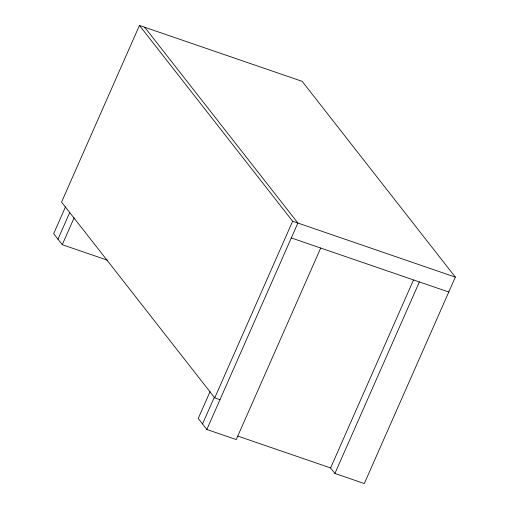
<?xml version="1.0" encoding="UTF-8"?>
<svg xmlns="http://www.w3.org/2000/svg" width="509" height="509" viewBox="0 0 509 509"><rect width="100%" height="100%" fill="white"/><g stroke="black" fill="none" stroke-linecap="round" stroke-linejoin="round"><path stroke-width="0.76" d="M413.473 280.052L330.602 467.949L334.909 473.453L364.298 483.55L455.345 277.125L302.155 81.332L139.453 25.45L61.551 202.086L214.734 397.879L219.983 399.68M65.496 206.839L53.655 233.682L62.27 244.689L107.259 260.137M57.962 239.185L69.803 212.342M62.27 244.689L74.11 217.846M210.071 391.625L198.23 418.468L206.845 429.475L236.233 439.566L320.708 248.036M202.537 423.972L214.372 397.128M214.734 397.879L292.637 221.243L139.453 25.45M206.845 429.475L297.886 223.044L144.702 27.251M334.909 473.453L419.384 281.929M292.637 221.243L455.345 277.125M291.32 237.945L448.773 292.02M237.773 436.073L330.748 468"/></g></svg>
